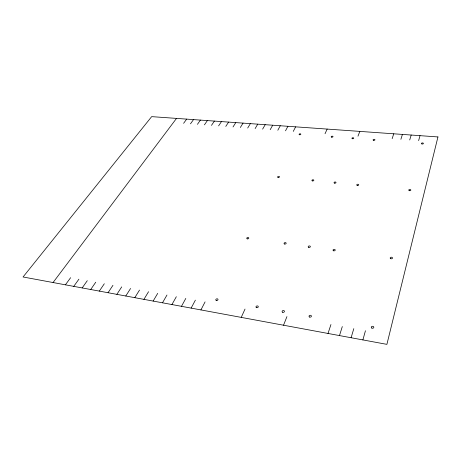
<?xml version="1.0" encoding="UTF-8"?>
<svg xmlns="http://www.w3.org/2000/svg" width="461" height="461" viewBox="0 0 461 461"><rect width="100%" height="100%" fill="white"/><g stroke="black" fill="none" stroke-linecap="round" stroke-linejoin="round"><path stroke-width="0.69" d="M362.882 339.918L365.446 330.739M418.634 140.611L420.017 135.661M351.103 337.734L353.8 328.641M409.72 139.96L411.183 135.038M339.486 335.585L342.304 326.572M400.891 139.308L402.424 134.416M328.007 333.459L330.946 324.532M392.15 138.663L393.752 133.799M283.538 325.224L286.932 316.615M357.972 136.151L359.845 131.397M241.23 317.387L245.022 309.072M325.04 133.725L327.16 129.08M200.921 309.925L205.082 301.886M293.277 131.391L295.628 126.844M191.142 308.109L195.383 300.14M285.509 130.815L287.918 126.297M181.478 306.323L185.8 298.417M277.816 130.25L280.276 125.755M171.924 304.554L176.333 296.717M270.186 129.691L272.699 125.219M162.485 302.802L166.968 295.028M262.626 129.132L265.19 124.683M153.15 301.073L157.708 293.363M255.129 128.579L257.745 124.159M143.924 299.368L148.557 291.715M247.695 128.037L250.363 123.634M134.802 297.679L139.504 290.09M240.331 127.49L243.045 123.116M125.784 296.008L130.561 288.482M233.024 126.954L235.784 122.603M116.864 294.354L121.71 286.886M225.781 126.423L228.593 122.09M108.047 292.723L112.957 285.313M218.6 125.893L221.459 121.583M99.328 291.11L104.307 283.757M211.484 125.369L214.388 121.082M90.708 289.514L95.744 282.218M204.425 124.85L207.369 120.586M82.179 287.929L87.279 280.691M197.429 124.337L200.414 120.091M73.743 286.367L78.906 279.187M190.485 123.825L193.516 119.601M65.404 284.823L70.619 277.695M183.605 123.318L186.676 119.117M53.055 282.535L176.523 118.396M437.95 136.934L386.894 344.361L23.05 276.98L151.669 116.639L437.95 136.934M357.229 185.414A1.003 0.617 -3.5 0 0 358.739 184.826A1.003 0.617 -3.5 0 0 357.24 184.348A1.003 0.617 -3.5 0 0 357.229 185.414M312.397 180.908A0.968 0.588 -6.5 0 0 313.832 180.28A0.968 0.588 -6.5 0 0 312.374 179.882A0.968 0.588 -6.5 0 0 312.397 180.908M371.854 328.076A1.274 0.98 2.4 0 0 373.825 327.35A1.274 0.98 2.4 0 0 371.987 326.382A1.274 0.98 2.4 0 0 371.854 328.076M334.565 183.144A0.985 0.605 -5 0 0 336.006 182.504A0.985 0.605 -5 0 0 334.496 182.101A0.985 0.605 -5 0 0 334.565 183.144M278.104 177.462A0.945 0.57 -8.7 0 0 279.475 176.794A0.945 0.57 -8.7 0 0 278.035 176.477A0.945 0.57 -8.7 0 0 278.104 177.462M284.621 244.025A1.066 0.726 -8.4 0 0 286.166 243.212A1.066 0.726 -8.4 0 0 284.523 242.768A1.066 0.726 -8.4 0 0 284.621 244.025M308.749 247.355A1.089 0.743 -6.3 0 0 310.362 246.606A1.089 0.743 -6.3 0 0 308.732 246.065A1.089 0.743 -6.3 0 0 308.749 247.355M352.36 138.709A0.916 0.513 -4.6 0 0 353.743 138.202A0.916 0.513 -4.6 0 0 352.377 137.822A0.916 0.513 -4.6 0 0 352.36 138.709M216.52 300.52A1.147 0.836 -15.9 0 0 217.995 299.368A1.147 0.836 -15.9 0 0 216.157 299.12A1.147 0.836 -15.9 0 0 216.52 300.52M299.564 134.756A0.882 0.49 -7.5 0 0 300.82 134.168A0.882 0.49 -7.5 0 0 299.46 133.915A0.882 0.49 -7.5 0 0 299.564 134.756M247.327 238.867A1.043 0.697 -11.4 0 0 248.796 238.009A1.043 0.697 -11.4 0 0 247.182 237.663A1.043 0.697 -11.4 0 0 247.327 238.867M373.566 140.305A0.934 0.524 -3.4 0 0 374.954 139.787A0.934 0.524 -3.4 0 0 373.548 139.401A0.934 0.524 -3.4 0 0 373.566 140.305M390.732 258.679A1.158 0.801 1 0 0 392.513 258.051A1.158 0.801 1 0 0 390.813 257.296A1.158 0.801 1 0 0 390.732 258.679M333.62 250.801A1.106 0.761 -4.1 0 0 335.239 250.035A1.106 0.761 -4.1 0 0 333.545 249.482A1.106 0.761 -4.1 0 0 333.62 250.801M331.695 137.165A0.899 0.501 -5.8 0 0 333.015 136.612A0.899 0.501 -5.8 0 0 331.638 136.295A0.899 0.501 -5.8 0 0 331.695 137.165M421.948 143.936A0.974 0.542 -0.8 0 0 423.411 143.457A0.974 0.542 -0.8 0 0 421.959 142.996A0.974 0.542 -0.8 0 0 421.948 143.936M309.631 317.053A1.21 0.928 -5.7 0 0 311.434 316.16A1.21 0.928 -5.7 0 0 309.608 315.439A1.21 0.928 -5.7 0 0 309.631 317.053M282.731 312.281A1.187 0.905 -9 0 0 284.454 311.313A1.187 0.905 -9 0 0 282.628 310.72A1.187 0.905 -9 0 0 282.731 312.281M256.644 307.654A1.17 0.876 -12 0 0 258.281 306.617A1.17 0.876 -12 0 0 256.454 306.139A1.17 0.876 -12 0 0 256.644 307.654M409.241 190.635A1.049 0.64 -0.1 0 0 410.832 190.099A1.049 0.64 -0.1 0 0 409.282 189.529A1.049 0.64 -0.1 0 0 409.241 190.635"/></g></svg>
